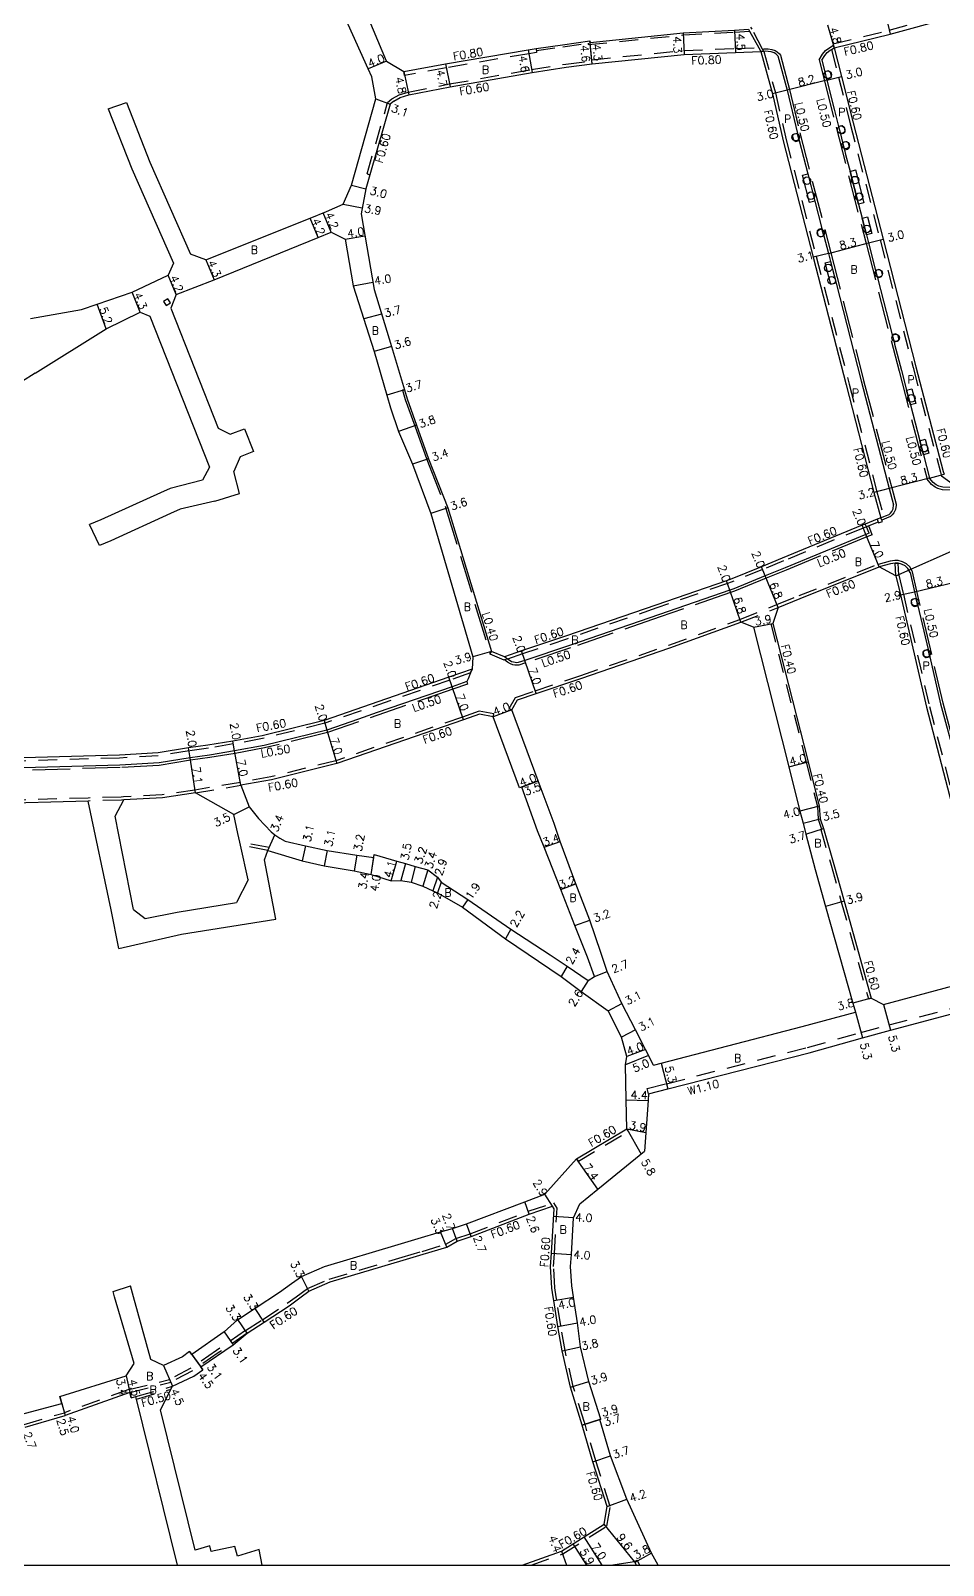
# Model space of a CAD drawing. Header units: metres. Extents: x -1600 to -800, y -110400 to -109798.
# Drawn here: x -1399.1 to -1216.5, y -110400 to -110093.2 of the extents above; entities that cross this region are included whole.
import ezdxf

# ---------------------------------------------------------------- set-up
doc = ezdxf.new("R2010")
doc.units = ezdxf.units.M
doc.header["$LTSCALE"] = 2.5
for name, pattern in [('22320', [2.5, 1.5, -1]), ('22330', [4, 3, -1]), ('51070', [2.5, 1.5, -1])]:
    doc.linetypes.add(name, pattern=pattern)
doc.layers.get('0').update_dxf_attribs({"color": 150, "lineweight": 30})
for name, color, linetype in [('2101000', 177, 'Continuous'), ('2102000', 191, 'Continuous'), ('2102001', 191, 'Continuous'), ('2213000', 6, 'Continuous'), ('2227000', 3, 'Continuous'), ('2232000', 4, '22320'), ('2233000', 62, '22330'), ('2235000', 7, 'Continuous'), ('2236000', 3, 'Continuous'), ('2238000', 11, 'Continuous'), ('5107000', 24, '51070'), ('9201100', 215, 'Continuous'), ('9201500', 222, 'Continuous'), ('9202100', 82, 'Continuous'), ('9202200', 155, 'Continuous'), ('9203500', 155, 'Continuous'), ('999', 7, 'Continuous')]:
    doc.layers.add(name, color=color, linetype=linetype)
doc.styles.add('Dm_Anotation', font='txt.shx', dxfattribs={"bigfont": 'pscdm.shx'})

# ---------------------------------------------------------------- blocks, each defined once
blk = doc.blocks.new('223800')
at = {"color": 0}
blk.add_circle((0, 0), 0.75, dxfattribs=at)

msp = doc.modelspace()

# ---------------------------------------------------------------- linework, layer by layer
at = {"layer": '2101000'}
for points in [[(-1327.88, -110099.28), (-1332.24, -110088.94), (-1334.42, -110083.09), (-1337.55, -110073.78), (-1341.25, -110062.97), (-1344.01, -110054.43), (-1343.53, -110054.3), (-1343.04, -110054.18)], [(-1339.92, -110129.34), (-1336.59, -110127.91), (-1334.92, -110124.07), (-1330.05, -110106.85), (-1330.85, -110102.41), (-1331.57, -110100.83), (-1336.19, -110090.64), (-1337.18, -110087.55), (-1338.14, -110084.56), (-1340.22, -110078.64)], [(-1238.37, -110096.62), (-1227.15, -110093.88), (-1215.72, -110090.77), (-1204.14, -110087.59), (-1203, -110087.32), (-1200.95, -110088.75)], [(-1324.46, -110101.36), (-1316.12, -110099.83), (-1299.58, -110097.01), (-1297.99, -110096.78), (-1292.72, -110096.04), (-1287.22, -110095.23), (-1287.19, -110095.53), (-1268.6, -110093.65), (-1258.27, -110093.07), (-1255.48, -110092.92)], [(-1327.88, -110099.28), (-1324.46, -110101.36)], [(-1326.45, -110107.28), (-1325.14, -110106.57), (-1323.45, -110106.05), (-1315.16, -110104.43), (-1298.78, -110101.54), (-1291.95, -110100.46), (-1286.74, -110099.81), (-1268.37, -110097.94), (-1258.07, -110097.57), (-1253.03, -110097.38)], [(-1253.03, -110097.38), (-1250.7, -110105.8), (-1248.54, -110115.2), (-1242.54, -110138.49), (-1235.95, -110164.01), (-1230.43, -110185.54), (-1229.02, -110190.58)], [(-1238.37, -110096.62), (-1236.93, -110102.34), (-1234.59, -110111.64), (-1228.59, -110134.89), (-1222.02, -110160.39), (-1216.55, -110181.33), (-1216.4, -110181.88)], [(-1326.45, -110107.28), (-1327.14, -110107.9), (-1331.21, -110122), (-1332.02, -110124.84), (-1332.98, -110129.78), (-1330.36, -110144.91), (-1326.93, -110156.31), (-1324.32, -110164.97), (-1323.77, -110166.8), (-1321.88, -110172.07), (-1319.48, -110178.78), (-1315.64, -110188.56), (-1306.91, -110217.3)], [(-1364.01, -110139.01), (-1343.16, -110130.66), (-1339.92, -110129.34)], [(-1369.97, -110145.95), (-1362.4, -110143), (-1341.58, -110134.55), (-1338.99, -110133.5), (-1336.16, -110134.89), (-1334.55, -110144.18), (-1330.38, -110157.35), (-1327.86, -110166.05), (-1327.09, -110168.6), (-1325.48, -110173.31), (-1322.69, -110179.89), (-1319.05, -110189.72), (-1310.66, -110218.36)], [(-1399.07, -110150.76), (-1388.87, -110148.95), (-1385.8, -110147.9), (-1378.8, -110145.47), (-1371.54, -110142.06)], [(-1398.2, -110161.68), (-1384, -110152.78), (-1377.17, -110149.45)], [(-1398.2, -110161.68), (-1400.93, -110163.38), (-1406.38, -110166.8), (-1410.96, -110169.67)], [(-1229.02, -110190.58), (-1229.76, -110190.88), (-1232.14, -110191.82), (-1232.79, -110192.08), (-1248.74, -110198.65), (-1252.91, -110200.35), (-1259.16, -110202.9), (-1259.89, -110203.16), (-1274.02, -110208.03), (-1291.88, -110214.19), (-1300.87, -110217.21), (-1304.32, -110218.38), (-1306.91, -110217.3)], [(-1249.58, -110208.5), (-1245.18, -110206.7), (-1229.38, -110200.41)], [(-1226.01, -110202.17), (-1229.38, -110200.41)], [(-1226.01, -110202.17), (-1225.12, -110206.01), (-1219.9, -110228.43), (-1208.09, -110273.74), (-1205.98, -110281.83)], [(-1249.58, -110208.5), (-1250.65, -110211.72)], [(-1302.82, -110228.99), (-1301.69, -110226.98), (-1298, -110225.74), (-1289.02, -110222.72), (-1271.21, -110216.58), (-1257.02, -110211.47)], [(-1254.49, -110212.42), (-1257.02, -110211.47)], [(-1254.49, -110212.42), (-1247.45, -110240.35), (-1245.21, -110249.26), (-1244.6, -110251.61), (-1244.03, -110253.8), (-1242.19, -110260.87), (-1240.12, -110268.27), (-1234.61, -110287.63), (-1234.1, -110289.42)], [(-1250.65, -110211.72), (-1243.58, -110239.36), (-1241.34, -110248.26), (-1241.2, -110250.76), (-1240.49, -110252.71), (-1238.42, -110259.87), (-1236.36, -110267.22), (-1230.95, -110286.61)], [(-1310.66, -110218.36), (-1310.8, -110220.86)], [(-1310.8, -110220.86), (-1315.45, -110222.47), (-1340.4, -110231.09), (-1352.8, -110234.14), (-1358.64, -110235.21), (-1363.61, -110236.03), (-1367.47, -110236.59), (-1373.6, -110237.6), (-1381.29, -110238.01), (-1407.79, -110238.79), (-1429.67, -110239.32), (-1435.35, -110239.46)], [(-1309.32, -110229.87), (-1312.51, -110230.97), (-1337.85, -110239.72), (-1350.91, -110242.94), (-1357.02, -110244.06)], [(-1306.57, -110230.38), (-1309.32, -110229.87)], [(-1286.27, -110282.29), (-1287.72, -110278.43), (-1290.23, -110272.08), (-1293.05, -110264.9), (-1296.4, -110256.43), (-1297.68, -110253.17), (-1300.82, -110244.41), (-1301.29, -110244.59), (-1306.57, -110230.38)], [(-1274.47, -110300.04), (-1276.1, -110296.88), (-1278.12, -110292.96), (-1280.83, -110287.71), (-1283.76, -110281.29), (-1285.04, -110277.49), (-1287.22, -110270.99), (-1290.05, -110263.79), (-1293.19, -110255.29), (-1294.38, -110251.7), (-1297.54, -110243.19), (-1302.82, -110228.99)], [(-1366.13, -110245.59), (-1372.7, -110246.57), (-1380.45, -110246.98)], [(-1358.46, -110249.89), (-1366.13, -110245.59)], [(-1357.02, -110244.06), (-1355.36, -110248.37), (-1353.52, -110250.73), (-1351, -110253.39), (-1350.26, -110253.98), (-1349.25, -110254.6), (-1348.17, -110255.22), (-1344.09, -110256.13), (-1339.75, -110257.1), (-1333.83, -110258), (-1330.44, -110258.51), (-1330.34, -110257.92), (-1325.84, -110259.21), (-1324.11, -110259.68)], [(-1387.56, -110247.2), (-1407.56, -110247.79), (-1429.45, -110248.32), (-1435.07, -110248.46), (-1435.54, -110248.47)], [(-1351.63, -110257.09), (-1344.8, -110259.15), (-1340.38, -110260.14), (-1334.4, -110261.15), (-1330.99, -110261.86), (-1326.97, -110263.15), (-1325.03, -110263.06), (-1322.96, -110263.42), (-1320.66, -110264.22), (-1318.62, -110265.15), (-1317.68, -110265.53), (-1312.7, -110268.45), (-1304.09, -110274.75), (-1292.99, -110282.3), (-1288.95, -110285.26)], [(-1324.11, -110259.68), (-1322.16, -110260.32), (-1319.61, -110260.99), (-1317.69, -110262.4), (-1316.95, -110263.45), (-1311.63, -110266.87), (-1303.01, -110272.84), (-1295.16, -110277.95), (-1291.75, -110280.25), (-1287.55, -110283.07)], [(-1287.55, -110283.07), (-1286.27, -110282.29)], [(-1228.47, -110287.9), (-1205.98, -110281.83)], [(-1288.95, -110285.26), (-1283.59, -110289.13)], [(-1280.87, -110294.39), (-1283.59, -110289.13)], [(-1275.48, -110305.76), (-1271.61, -110304.77), (-1243.4, -110297.52), (-1232.72, -110294.54), (-1227.09, -110293.02), (-1204.82, -110287.11)], [(-1274.47, -110300.04), (-1244.79, -110292.31), (-1234.1, -110289.42)], [(-1230.95, -110286.61), (-1228.47, -110287.9)], [(-1280.11, -110299.97), (-1279.85, -110298.28), (-1280.87, -110294.39)], [(-1279.85, -110312.74), (-1279.97, -110306.95), (-1280.11, -110299.97)], [(-1275.48, -110305.76), (-1275.57, -110307.07), (-1276.28, -110317.22)], [(-1296.23, -110325.77), (-1289.92, -110318.73), (-1279.85, -110312.74)], [(-1290.52, -110346.31), (-1290.84, -110344.15), (-1291.07, -110340.28), (-1290.92, -110337.84), (-1290.49, -110330.5), (-1289.25, -110327.72), (-1285.66, -110324.78), (-1276.28, -110317.22)], [(-1311.9, -110331.75), (-1300.24, -110327.34), (-1296.23, -110325.77)], [(-1310.99, -110334.29), (-1299.36, -110329.79), (-1294.71, -110328.23)], [(-1294.56, -110346.31), (-1294.83, -110344.57), (-1295.08, -110340.28), (-1294.92, -110337.6), (-1294.39, -110328.74)], [(-1294.39, -110328.74), (-1294.71, -110328.23)], [(-1360.34, -110353.35), (-1357.71, -110350.9), (-1354.14, -110348.61), (-1349.29, -110345.41), (-1346.93, -110343.66), (-1344.93, -110342.23), (-1340.3, -110340.25), (-1325.54, -110335.84), (-1321.55, -110334.64), (-1317.09, -110333.33), (-1314.68, -110332.68), (-1311.9, -110331.75)], [(-1344.97, -110346.31), (-1343.42, -110345.17), (-1339.18, -110343.35), (-1324.6, -110339), (-1320.6, -110337.81), (-1315.82, -110336.38), (-1313.78, -110335.22), (-1310.99, -110334.29)], [(-1358.59, -110355.9), (-1355.76, -110353.57), (-1352.34, -110351.37), (-1347.4, -110348.11), (-1344.97, -110346.31)], [(-1288.78, -110371.97), (-1291.13, -110364.37), (-1292.78, -110357.15), (-1293.65, -110352.25), (-1294.45, -110347.07), (-1294.56, -110346.31)], [(-1289.73, -110351.5), (-1290.51, -110346.36), (-1290.52, -110346.31)], [(-1360.34, -110353.35), (-1366.86, -110357.83), (-1367.27, -110357.27), (-1368.72, -110358.32), (-1372.49, -110360.07)], [(-1283.11, -110378.13), (-1285.25, -110370.85), (-1285.06, -110370.79), (-1287.41, -110363.22), (-1289.08, -110356.31), (-1289.73, -110351.5)], [(-1370.69, -110364.2), (-1366.42, -110362.21), (-1364.63, -110360.91), (-1365.04, -110360.34), (-1358.59, -110355.9)], [(-1423.41, -110376.97), (-1418.42, -110375.51), (-1416.96, -110375.02), (-1401.07, -110369.85), (-1392.83, -110367.66), (-1393.25, -110366.22), (-1379.96, -110362.1)], [(-1378.96, -110366.49), (-1379.21, -110365.42), (-1392.14, -110370.06)], [(-1378.96, -110366.49), (-1378.01, -110366.28)], [(-1400.17, -110372.39), (-1392.14, -110370.06)], [(-1273.55, -110400), (-1274.9, -110397.57), (-1279.82, -110386.81), (-1283.11, -110378.13)], [(-1283.77, -110388.25), (-1286.62, -110379.32)], [(-1300.74, -110400), (-1292.89, -110397.18), (-1284.38, -110391.79), (-1283.77, -110388.25)], [(-1283.12, -110400), (-1278.32, -110399.24)], [(-1277.9, -110400), (-1278.32, -110399.24)]]:
    msp.add_lwpolyline(points, dxfattribs=at)
at = {"layer": '2101000', "flags": 128}
msp.add_lwpolyline([(-1286.62, -110379.32), (-1288.78, -110371.97)], dxfattribs=at)
at = {"layer": '2102000'}
for points in [[(-1379.88, -110107.53), (-1375.22, -110119.48), (-1367.09, -110137.88)], [(-1383.54, -110108.8), (-1378.85, -110120.82), (-1370.52, -110139.68)], [(-1364.01, -110139.01), (-1367.09, -110137.88)], [(-1370.52, -110139.68), (-1371.54, -110142.06)], [(-1369.97, -110145.95), (-1371.04, -110148.64), (-1361.57, -110172.68)], [(-1377.17, -110149.45), (-1375.23, -110150.29), (-1363.33, -110180.49), (-1364.69, -110183.07), (-1371.2, -110184.71), (-1373.12, -110185.56), (-1385.05, -110191), (-1387.3, -110191.94)], [(-1361.57, -110172.68), (-1359.15, -110173.83), (-1356.31, -110172.8)], [(-1354.52, -110177.31), (-1357.19, -110178.42), (-1358.44, -110181.3)], [(-1362.23, -110187.24), (-1357.31, -110185.7), (-1358.44, -110181.3)], [(-1362.23, -110187.24), (-1369.2, -110188.88), (-1371.12, -110189.73), (-1383.05, -110195.17), (-1385.3, -110196.11)], [(-1382.99, -110268.98), (-1387.56, -110247.2)], [(-1378.49, -110268.87), (-1382.19, -110250.22), (-1380.45, -110246.98)], [(-1355.59, -110262.98), (-1357.11, -110256.05), (-1357.25, -110255.41), (-1357.63, -110253.68), (-1358.46, -110249.89)], [(-1350.02, -110270.79), (-1352.31, -110258.94), (-1351.63, -110257.09)], [(-1355.59, -110262.98), (-1357.92, -110267.49)], [(-1378.49, -110268.87), (-1376.2, -110270.7), (-1369.76, -110269.4), (-1357.92, -110267.49)], [(-1381.43, -110276.67), (-1382.99, -110268.98)], [(-1381.43, -110276.67), (-1368.9, -110273.82), (-1350.02, -110270.79)], [(-1382.31, -110346.31), (-1382.56, -110345.28)], [(-1378.39, -110359.64), (-1382.31, -110346.31)], [(-1379.96, -110362.1), (-1378.39, -110359.64)], [(-1372.49, -110360.07), (-1375.06, -110358.83)], [(-1363.25, -110396.12), (-1366.16, -110396.96), (-1373.12, -110368.95), (-1370.69, -110364.2)], [(-1369.72, -110400), (-1378.01, -110366.28)], [(-1362.94, -110397.24), (-1363.25, -110396.12)], [(-1358.21, -110396.21), (-1362.94, -110397.24)], [(-1353.36, -110396.84), (-1357.73, -110398.17), (-1358.21, -110396.21)], [(-1352.77, -110400), (-1353.36, -110396.84)]]:
    msp.add_lwpolyline(points, dxfattribs=at)
at = {"layer": '2102001'}
for points in [[(-1383.54, -110108.8), (-1379.88, -110107.53)], [(-1356.31, -110172.8), (-1354.52, -110177.31)], [(-1385.3, -110196.11), (-1387.3, -110191.94)], [(-1382.56, -110345.28), (-1379.07, -110344.13)], [(-1378.47, -110346.31), (-1379.07, -110344.13)], [(-1375.06, -110358.83), (-1378.47, -110346.31)]]:
    msp.add_lwpolyline(points, dxfattribs=at)
at = {"layer": '2213000'}
for points in [[(-1249.61, -110098.19), (-1250.03, -110097.83), (-1250.37, -110097.63), (-1250.98, -110097.41), (-1251.59, -110097.33), (-1252.13, -110097.32), (-1252.42, -110097.34), (-1253.03, -110097.38)], [(-1240.83, -110099.12), (-1240.26, -110098.18), (-1239.74, -110097.55), (-1239.14, -110097.12), (-1238.91, -110096.97), (-1238.37, -110096.62)], [(-1238.37, -110108.91), (-1237.5, -110112.38)], [(-1236.07, -110117.93), (-1235.19, -110121.32)], [(-1233.5, -110127.88), (-1232.78, -110130.67)], [(-1231.91, -110134.03), (-1231.5, -110135.64), (-1230.08, -110141.12)], [(-1229.71, -110142.58), (-1226.77, -110153.98)], [(-1226.28, -110155.86), (-1224.92, -110161.14), (-1223.9, -110165.06)], [(-1223.13, -110168.01), (-1221.26, -110175.16)], [(-1213.16, -110184.23), (-1214.02, -110184.35), (-1215.22, -110184.53), (-1216.65, -110184.46), (-1217.45, -110184.23), (-1217.94, -110184.01), (-1218.56, -110183.52), (-1219.3, -110182.64)], [(-1229.02, -110190.58), (-1228.46, -110190.35), (-1228.11, -110190.21), (-1227.4, -110189.9), (-1227.11, -110189.64), (-1226.85, -110189.32), (-1226.58, -110188.79), (-1226.49, -110187.98)], [(-1231.4, -110193.68), (-1231.92, -110192.38), (-1232.14, -110191.82)], [(-1223.19, -110201.51), (-1223.65, -110200.7), (-1224.2, -110200.18), (-1224.87, -110199.85), (-1225.6, -110199.66), (-1225.66, -110199.64), (-1226.2, -110199.64), (-1227.1, -110199.76), (-1229.38, -110200.41)], [(-1300.23, -110219.11), (-1301.54, -110219.52), (-1301.86, -110219.55), (-1302.18, -110219.53), (-1302.51, -110219.47), (-1302.88, -110219.35), (-1303.39, -110219.04), (-1303.72, -110218.81), (-1304.32, -110218.38)], [(-1310.8, -110220.86), (-1311.11, -110221.6), (-1311.55, -110222.76), (-1311.84, -110223.34)], [(-1311.84, -110223.34), (-1314.8, -110224.36), (-1329.75, -110229.53)], [(-1333.49, -110230.82), (-1339.83, -110233.01), (-1352.38, -110236.1)]]:
    msp.add_lwpolyline(points, dxfattribs=at)
at = {"layer": '2227000'}
for points in [[(-1249.61, -110098.19), (-1247.79, -110105.07), (-1245.72, -110113.72), (-1245.35, -110115.17), (-1243.64, -110121.8), (-1242.23, -110127.25), (-1240.81, -110132.77), (-1240.43, -110134.23), (-1239.53, -110137.72), (-1239.11, -110139.36), (-1237.99, -110143.68), (-1232.95, -110163.23), (-1227.34, -110184.74), (-1226.49, -110187.98)], [(-1240.83, -110099.12), (-1240.25, -110101.42), (-1239.89, -110102.87), (-1239.84, -110103.07), (-1238.37, -110108.91)], [(-1237.5, -110112.38), (-1237.12, -110113.84), (-1236.67, -110115.58), (-1236.3, -110117.03), (-1236.07, -110117.93)], [(-1235.19, -110121.32), (-1233.5, -110127.88)], [(-1232.78, -110130.67), (-1231.91, -110134.03)], [(-1230.08, -110141.12), (-1229.71, -110142.58)], [(-1226.77, -110153.98), (-1226.39, -110155.43), (-1226.28, -110155.86)], [(-1223.9, -110165.06), (-1223.13, -110168.01)], [(-1221.26, -110175.16), (-1220.53, -110177.96), (-1219.3, -110182.64)], [(-1231.4, -110193.68), (-1232.03, -110193.93), (-1248.17, -110200.58), (-1252.15, -110202.2), (-1258.46, -110204.78), (-1259.24, -110205.05), (-1273.32, -110209.91), (-1291.29, -110216.1), (-1300.23, -110219.11)], [(-1223.19, -110201.51), (-1222.29, -110205.35), (-1221.98, -110206.69), (-1221.64, -110208.15), (-1219.6, -110216.92), (-1219.26, -110218.38), (-1217.08, -110227.74), (-1214.59, -110237.04), (-1214.21, -110238.49), (-1209.29, -110256.86), (-1208.9, -110258.31), (-1204.98, -110272.96), (-1203.87, -110277.13), (-1203.69, -110277.78)], [(-1329.75, -110229.53), (-1333.49, -110230.82)], [(-1352.38, -110236.1), (-1358.28, -110237.18), (-1363.3, -110238.01), (-1367.17, -110238.57), (-1373.4, -110239.6), (-1381.21, -110240.01), (-1407.76, -110240.79), (-1429.62, -110241.32), (-1433.2, -110241.41)]]:
    msp.add_lwpolyline(points, dxfattribs=at)
at = {"layer": '2232000'}
for points in [[(-1238.59, -110095.85), (-1227.36, -110093.11), (-1215.93, -110090), (-1204.32, -110086.81), (-1202.84, -110086.46), (-1200.56, -110088.05), (-1200.95, -110088.75)], [(-1255.48, -110092.92), (-1255.27, -110093.31), (-1253.46, -110096.6), (-1253.03, -110097.38)], [(-1252.42, -110097.34), (-1252.68, -110096.86), (-1254.8, -110092.92), (-1255.05, -110092.46)], [(-1297.93, -110097.18), (-1292.66, -110096.43), (-1287.58, -110095.69), (-1287.55, -110095.97), (-1268.57, -110094.05), (-1258.24, -110093.47), (-1255.27, -110093.31)], [(-1238.37, -110096.62), (-1238.52, -110096.12), (-1238.59, -110095.85)], [(-1331.78, -110121.84), (-1327.67, -110107.57), (-1326.85, -110106.83), (-1326.73, -110106.75), (-1325.37, -110106.02), (-1323.59, -110105.47), (-1315.27, -110103.84), (-1298.88, -110100.95), (-1292.03, -110099.86), (-1286.81, -110099.21)], [(-1297.99, -110096.78), (-1297.88, -110097.58), (-1299.46, -110097.8), (-1315.98, -110100.62), (-1324.31, -110102.15)], [(-1286.82, -110099.01), (-1268.43, -110097.15), (-1258.1, -110096.77), (-1253.46, -110096.6)], [(-1286.74, -110099.81), (-1286.81, -110099.21), (-1286.82, -110099.01)], [(-1252.42, -110097.34), (-1250.12, -110105.65), (-1247.96, -110115.05), (-1241.96, -110138.34), (-1235.37, -110163.86), (-1229.85, -110185.39), (-1228.46, -110190.35)], [(-1238.91, -110096.97), (-1237.51, -110102.48), (-1235.17, -110111.79), (-1229.17, -110135.04), (-1222.6, -110160.54), (-1217.13, -110181.48), (-1216.93, -110182.24)], [(-1324.31, -110102.15), (-1324.46, -110101.36)], [(-1331.78, -110121.84), (-1331.21, -110122)], [(-1214.02, -110184.35), (-1216.93, -110182.24)], [(-1229.54, -110191.43), (-1231.46, -110192.2), (-1231.92, -110192.38), (-1232.56, -110192.64), (-1248.51, -110199.2), (-1252.68, -110200.91), (-1258.95, -110203.47), (-1259.7, -110203.72), (-1273.83, -110208.6), (-1291.69, -110214.75), (-1300.68, -110217.78), (-1303.72, -110218.81), (-1304.3, -110219), (-1304.34, -110219.02), (-1307.16, -110217.85)], [(-1303.34, -110228.69), (-1302.09, -110226.49), (-1298.19, -110225.17), (-1289.21, -110222.15), (-1271.41, -110216.02), (-1257.24, -110210.91), (-1249.81, -110207.94), (-1245.4, -110206.14), (-1229.61, -110199.86)], [(-1229.38, -110200.41), (-1229.57, -110199.95), (-1229.61, -110199.86)], [(-1226.2, -110199.64), (-1225.66, -110199.64), (-1225.6, -110199.66)], [(-1226.01, -110202.17), (-1226.2, -110199.64)], [(-1225.42, -110202.08), (-1225.6, -110199.66)], [(-1225.42, -110202.08), (-1224.53, -110205.87), (-1219.32, -110228.28), (-1207.5, -110273.59), (-1205.43, -110281.53)], [(-1257.02, -110211.47), (-1249.58, -110208.5)], [(-1251.05, -110211.8), (-1250.65, -110211.72)], [(-1251.05, -110211.8), (-1243.96, -110239.46), (-1241.73, -110248.32), (-1241.6, -110250.84), (-1240.87, -110252.83)], [(-1307.16, -110217.85), (-1306.91, -110217.3)], [(-1311.11, -110221.6), (-1315.25, -110223.04), (-1340.23, -110231.67), (-1352.68, -110234.73), (-1358.54, -110235.8), (-1363.52, -110236.62), (-1367.37, -110237.18), (-1373.54, -110238.2), (-1381.27, -110238.61), (-1407.78, -110239.39), (-1429.65, -110239.92), (-1435.19, -110240.06)], [(-1311.11, -110221.6), (-1310.8, -110220.86)], [(-1309.37, -110229.25), (-1312.7, -110230.41), (-1338.02, -110239.15), (-1351.04, -110242.36), (-1357.13, -110243.47)], [(-1306.46, -110229.79), (-1309.37, -110229.25)], [(-1306.57, -110230.38), (-1306.46, -110229.79)], [(-1303.34, -110228.69), (-1302.82, -110228.99)], [(-1357.13, -110243.47), (-1366.22, -110245)], [(-1366.22, -110245), (-1372.76, -110245.97), (-1380.48, -110246.38), (-1380.94, -110246.41), (-1387.57, -110246.6), (-1407.57, -110247.19), (-1429.47, -110247.72), (-1435.09, -110247.86), (-1435.56, -110247.87)], [(-1366.13, -110245.59), (-1357.02, -110244.06)], [(-1380.45, -110246.98), (-1380.92, -110247.01), (-1387.56, -110247.2)], [(-1351.38, -110256.52), (-1357.25, -110255.41)], [(-1241.06, -110252.89), (-1240.49, -110252.71)], [(-1241.06, -110252.89), (-1241.06, -110252.9), (-1238.99, -110260.04), (-1236.94, -110267.38), (-1231.53, -110286.77)], [(-1351.63, -110257.09), (-1357.11, -110256.05)], [(-1351.63, -110257.09), (-1351.38, -110256.52)], [(-1231.53, -110286.77), (-1230.95, -110286.61)], [(-1289.56, -110319.23), (-1289.53, -110319.2), (-1279.55, -110313.27)], [(-1279.55, -110313.27), (-1279.85, -110312.74)], [(-1289.92, -110318.73), (-1289.56, -110319.23)], [(-1311.19, -110333.72), (-1299.57, -110329.23), (-1294.45, -110327.52)], [(-1293.95, -110346.31), (-1294.23, -110344.5), (-1294.48, -110340.28), (-1294.32, -110337.63), (-1293.78, -110328.59)], [(-1293.78, -110328.59), (-1294.45, -110327.52)], [(-1345.97, -110346.31), (-1343.72, -110344.64), (-1339.38, -110342.79), (-1324.77, -110338.42), (-1320.78, -110337.23), (-1316.06, -110335.82), (-1314.02, -110334.67), (-1311.19, -110333.72)], [(-1356.11, -110353.08), (-1352.66, -110350.87), (-1347.74, -110347.62), (-1345.97, -110346.31)], [(-1288.38, -110371.22), (-1290.55, -110364.23), (-1292.19, -110357.05), (-1293.06, -110352.15), (-1293.85, -110346.98), (-1293.95, -110346.31)], [(-1356.11, -110353.08), (-1361.9, -110357.06), (-1367.01, -110360.59), (-1371.29, -110362.85)], [(-1355.76, -110353.57), (-1361.56, -110357.55), (-1366.7, -110361.11), (-1371.03, -110363.39)], [(-1379.41, -110364.85), (-1392.32, -110369.49)], [(-1422.65, -110379.03), (-1417.8, -110377.19), (-1416.19, -110377.08), (-1400.35, -110371.82), (-1392.32, -110369.49)], [(-1286.05, -110379.14), (-1288.2, -110371.8), (-1288.38, -110371.22)], [(-1283.15, -110388.21), (-1286.05, -110379.14)], [(-1298.97, -110400), (-1292.63, -110397.72), (-1283.83, -110392.15), (-1283.15, -110388.21)], [(-1278.32, -110399.24), (-1277.8, -110398.94)], [(-1277.21, -110400), (-1277.8, -110398.94)]]:
    msp.add_lwpolyline(points, dxfattribs=at)
at = {"layer": '2232000', "flags": 128}
for points in [[(-1379.41, -110364.85), (-1371.29, -110362.85)], [(-1379.21, -110365.42), (-1371.03, -110363.39)], [(-1378.01, -110366.28), (-1370.69, -110364.2)], [(-1377.89, -110366.77), (-1371, -110364.81)]]:
    msp.add_lwpolyline(points, dxfattribs=at)
at = {"layer": '2233000'}
for points in [[(-1241.37, -110099.04), (-1240.67, -110097.89), (-1240.08, -110097.18), (-1239.42, -110096.7), (-1238.52, -110096.12)], [(-1252.68, -110096.86), (-1252.46, -110096.84), (-1252.14, -110096.82), (-1251.55, -110096.83), (-1250.86, -110096.93), (-1250.15, -110097.17), (-1249.74, -110097.43), (-1249.29, -110097.8), (-1249.13, -110098.06), (-1247.31, -110104.94), (-1245.24, -110113.6), (-1239.05, -110137.59), (-1232.47, -110163.1), (-1226.85, -110184.61), (-1226, -110187.86), (-1225.99, -110188.04), (-1226.1, -110188.93), (-1226.42, -110189.59), (-1226.75, -110189.99), (-1227.13, -110190.33), (-1227.92, -110190.67), (-1228.83, -110191.04)], [(-1241.37, -110099.04), (-1240.32, -110103.19), (-1237.98, -110112.51), (-1231.98, -110135.77), (-1225.4, -110161.27), (-1219.76, -110182.87)], [(-1324.32, -110164.97), (-1324.71, -110165.09), (-1324.15, -110166.93), (-1322.26, -110172.2), (-1319.85, -110178.92), (-1316.02, -110188.69), (-1307.16, -110217.85)], [(-1212.94, -110184.7), (-1215.19, -110185.03), (-1216.73, -110184.96), (-1217.62, -110184.7), (-1218.2, -110184.44), (-1218.91, -110183.89), (-1219.76, -110182.87)], [(-1230.75, -110193.96), (-1231.84, -110194.4), (-1247.98, -110201.04), (-1251.97, -110202.67), (-1258.28, -110205.25), (-1259.08, -110205.52), (-1273.16, -110210.38), (-1291.13, -110216.57), (-1300.07, -110219.58)], [(-1230.75, -110193.96), (-1231.46, -110192.2)], [(-1203.18, -110277.76), (-1203.38, -110277), (-1204.5, -110272.83), (-1216.6, -110227.62), (-1221.81, -110205.24), (-1222.7, -110201.4), (-1222.75, -110201.26), (-1223.25, -110200.39), (-1223.91, -110199.77), (-1224.7, -110199.38), (-1225.6, -110199.14), (-1226.23, -110199.14), (-1227.2, -110199.27), (-1229.57, -110199.95)], [(-1300.07, -110219.58), (-1301.44, -110220.01), (-1301.85, -110220.06), (-1302.25, -110220.03), (-1302.64, -110219.96), (-1303.09, -110219.8), (-1303.67, -110219.46), (-1304.3, -110219)], [(-1311.67, -110223.81), (-1314.63, -110224.83), (-1339.69, -110233.49), (-1352.28, -110236.59), (-1358.2, -110237.67), (-1363.22, -110238.5), (-1367.1, -110239.06), (-1373.35, -110240.09), (-1381.19, -110240.51), (-1407.75, -110241.29), (-1429.61, -110241.82), (-1433.24, -110241.91)], [(-1311.84, -110223.34), (-1311.67, -110223.81)]]:
    msp.add_lwpolyline(points, dxfattribs=at)
at = {"layer": '2235000'}
for points in [[(-1372.48, -110147.33), (-1371.94, -110148.17), (-1371.1, -110147.63), (-1371.64, -110146.79)], [(-1229.76, -110190.88), (-1229.54, -110191.43), (-1229.47, -110191.62), (-1228.72, -110191.32), (-1228.83, -110191.04), (-1229.02, -110190.58)]]:
    msp.add_lwpolyline(points, close=True, dxfattribs=at)
at = {"layer": '2236000'}
for points in [[(-1239, -110102.54), (-1238.93, -110102.44), (-1238.91, -110102.36), (-1238.9, -110102.27), (-1239.08, -110101.57), (-1239.18, -110101.45), (-1239.3, -110101.36), (-1239.43, -110101.29), (-1239.57, -110101.25), (-1240.25, -110101.42), (-1239.89, -110102.87), (-1239.21, -110102.7), (-1239.09, -110102.62)], [(-1246.61, -110114.06), (-1246.68, -110114.16), (-1246.7, -110114.24), (-1246.7, -110114.33), (-1246.52, -110115.03), (-1246.42, -110115.15), (-1246.3, -110115.24), (-1246.17, -110115.31), (-1246.03, -110115.35), (-1245.35, -110115.17), (-1245.72, -110113.72), (-1246.4, -110113.9), (-1246.52, -110113.98)], [(-1236.24, -110113.49), (-1236.17, -110113.39), (-1236.15, -110113.31), (-1236.14, -110113.23), (-1236.33, -110112.52), (-1236.43, -110112.41), (-1236.55, -110112.32), (-1236.68, -110112.25), (-1236.82, -110112.21), (-1237.5, -110112.38), (-1237.12, -110113.84), (-1236.44, -110113.66), (-1236.33, -110113.58)], [(-1235.41, -110116.69), (-1235.35, -110116.59), (-1235.33, -110116.51), (-1235.32, -110116.42), (-1235.5, -110115.71), (-1235.6, -110115.6), (-1235.72, -110115.51), (-1235.85, -110115.44), (-1236, -110115.4), (-1236.67, -110115.58), (-1236.3, -110117.03), (-1235.62, -110116.85), (-1235.51, -110116.77)], [(-1243.3, -110127.52), (-1244.7, -110122.08), (-1243.64, -110121.8), (-1242.23, -110127.25)], [(-1235.19, -110121.32), (-1234.13, -110121.04), (-1232.43, -110127.6), (-1233.5, -110127.88)], [(-1241.69, -110133.12), (-1241.76, -110133.21), (-1241.78, -110133.29), (-1241.79, -110133.38), (-1241.61, -110134.09), (-1241.5, -110134.2), (-1241.39, -110134.29), (-1241.26, -110134.36), (-1241.11, -110134.4), (-1240.43, -110134.23), (-1240.81, -110132.77), (-1241.49, -110132.95), (-1241.6, -110133.03)], [(-1232.78, -110130.67), (-1231.72, -110130.39), (-1230.85, -110133.75), (-1231.91, -110134.03)], [(-1239.06, -110143.96), (-1240.18, -110139.64), (-1239.11, -110139.36), (-1237.99, -110143.68)], [(-1228.82, -110142.23), (-1228.76, -110142.13), (-1228.74, -110142.05), (-1228.73, -110141.97), (-1228.91, -110141.26), (-1229.01, -110141.15), (-1229.13, -110141.06), (-1229.26, -110140.99), (-1229.41, -110140.95), (-1230.08, -110141.12), (-1229.71, -110142.58), (-1229.03, -110142.4), (-1228.92, -110142.32)], [(-1225.51, -110155.09), (-1225.44, -110154.99), (-1225.42, -110154.91), (-1225.41, -110154.82), (-1225.6, -110154.12), (-1225.7, -110154), (-1225.82, -110153.92), (-1225.95, -110153.85), (-1226.09, -110153.81), (-1226.77, -110153.98), (-1226.39, -110155.43), (-1225.71, -110155.26), (-1225.6, -110155.18)], [(-1222.06, -110167.73), (-1223.13, -110168.01), (-1223.9, -110165.06), (-1222.83, -110164.78)], [(-1220.19, -110174.89), (-1219.46, -110177.68), (-1220.53, -110177.96), (-1221.26, -110175.16)], [(-1222.88, -110207.01), (-1222.94, -110207.1), (-1222.97, -110207.18), (-1222.98, -110207.27), (-1222.81, -110207.98), (-1222.71, -110208.1), (-1222.59, -110208.19), (-1222.47, -110208.26), (-1222.32, -110208.31), (-1221.64, -110208.15), (-1221.98, -110206.69), (-1222.66, -110206.84), (-1222.78, -110206.92)], [(-1220.49, -110217.24), (-1220.56, -110217.34), (-1220.59, -110217.42), (-1220.59, -110217.51), (-1220.43, -110218.22), (-1220.33, -110218.33), (-1220.21, -110218.42), (-1220.09, -110218.5), (-1219.94, -110218.54), (-1219.26, -110218.38), (-1219.6, -110216.92), (-1220.28, -110217.08), (-1220.4, -110217.16)]]:
    msp.add_lwpolyline(points, close=True, dxfattribs=at)
at = {"layer": '5107000'}
msp.add_lwpolyline([(-1275.48, -110305.76), (-1275.76, -110304.7), (-1271.89, -110303.71), (-1243.68, -110296.46), (-1233.01, -110293.48), (-1227.37, -110291.96), (-1205.05, -110286.03), (-1204.93, -110286.61), (-1204.82, -110287.11)], dxfattribs=at)
at = {"layer": '9201100'}
for points in [[(-1228.3, -110089.01), (-1227.15, -110093.88)], [(-1258.27, -110093.07), (-1258.07, -110097.57)], [(-1239.67, -110092), (-1238.37, -110096.62)], [(-1286.74, -110099.81), (-1287.22, -110095.23)], [(-1286.74, -110099.81), (-1287.19, -110095.53)], [(-1268.6, -110093.65), (-1268.37, -110097.94)], [(-1327.88, -110099.28), (-1331.57, -110100.83)], [(-1299.58, -110097.01), (-1298.78, -110101.54)], [(-1324.46, -110101.36), (-1323.45, -110106.05)], [(-1316.12, -110099.83), (-1315.16, -110104.43)], [(-1239.84, -110103.07), (-1236.93, -110102.34)], [(-1247.79, -110105.07), (-1250.7, -110105.8)], [(-1239.84, -110103.07), (-1247.79, -110105.07)], [(-1330.05, -110106.85), (-1327.14, -110107.9)], [(-1334.92, -110124.07), (-1332.02, -110124.84)], [(-1338.99, -110133.5), (-1340.57, -110129.61)], [(-1336.59, -110127.91), (-1332.75, -110128.58)], [(-1341.58, -110134.55), (-1343.16, -110130.66)], [(-1336.16, -110134.89), (-1332.22, -110134.21)], [(-1239.53, -110137.72), (-1231.5, -110135.64)], [(-1231.5, -110135.64), (-1228.59, -110134.89)], [(-1364.01, -110139.01), (-1362.4, -110143)], [(-1239.53, -110137.72), (-1242.54, -110138.49)], [(-1369.97, -110145.95), (-1371.54, -110142.06)], [(-1334.55, -110144.18), (-1330.61, -110143.49)], [(-1384, -110152.78), (-1385.8, -110147.9)], [(-1377.17, -110149.45), (-1378.8, -110145.47)], [(-1328.87, -110149.88), (-1332.44, -110150.83)], [(-1326.93, -110156.31), (-1330.38, -110157.35)], [(-1324.32, -110164.97), (-1327.86, -110166.05)], [(-1321.88, -110172.07), (-1325.48, -110173.31)], [(-1319.48, -110178.78), (-1322.69, -110179.89)], [(-1219.3, -110182.64), (-1216.4, -110181.88)], [(-1227.34, -110184.74), (-1230.43, -110185.54)], [(-1219.3, -110182.64), (-1227.34, -110184.74)], [(-1315.64, -110188.56), (-1319.05, -110189.72)], [(-1232.03, -110193.93), (-1232.79, -110192.08)], [(-1229.38, -110200.41), (-1232.03, -110193.93)], [(-1252.15, -110202.2), (-1252.91, -110200.35)], [(-1259.24, -110205.05), (-1259.89, -110203.16)], [(-1249.58, -110208.5), (-1252.15, -110202.2)], [(-1222.29, -110205.35), (-1214.21, -110203.47)], [(-1257.02, -110211.47), (-1259.24, -110205.05)], [(-1225.12, -110206.01), (-1222.29, -110205.35)], [(-1254.49, -110212.42), (-1250.65, -110211.72)], [(-1306.91, -110217.3), (-1310.66, -110218.36)], [(-1300.23, -110219.11), (-1300.87, -110217.21)], [(-1298, -110225.74), (-1300.23, -110219.11)], [(-1314.8, -110224.36), (-1315.45, -110222.47)], [(-1312.51, -110230.97), (-1314.8, -110224.36)], [(-1340.4, -110231.09), (-1339.83, -110233.01)], [(-1302.82, -110228.99), (-1306.57, -110230.38)], [(-1339.83, -110233.01), (-1337.85, -110239.72)], [(-1367.17, -110238.57), (-1367.47, -110236.59)], [(-1358.28, -110237.18), (-1358.64, -110235.21)], [(-1357.02, -110244.06), (-1358.28, -110237.18)], [(-1366.13, -110245.59), (-1367.17, -110238.57)], [(-1247.45, -110240.35), (-1243.58, -110239.36)], [(-1297.54, -110243.19), (-1301.29, -110244.59)], [(-1300.82, -110244.41), (-1297.54, -110243.19)], [(-1358.46, -110249.89), (-1355.36, -110248.37)], [(-1241.34, -110248.26), (-1245.21, -110249.26)], [(-1244.6, -110251.61), (-1241.2, -110250.76)], [(-1351.63, -110257.09), (-1350.26, -110253.98)], [(-1296.4, -110256.43), (-1293.19, -110255.29)], [(-1244.03, -110253.8), (-1240.49, -110252.71)], [(-1344.09, -110256.13), (-1344.8, -110259.15)], [(-1339.75, -110257.1), (-1340.38, -110260.14)], [(-1333.83, -110258), (-1334.4, -110261.15)], [(-1330.99, -110261.86), (-1330.34, -110257.92)], [(-1330.99, -110261.86), (-1330.44, -110258.51)], [(-1326.97, -110263.15), (-1325.84, -110259.21)], [(-1324.11, -110259.68), (-1325.03, -110263.06)], [(-1322.16, -110260.32), (-1322.96, -110263.42)], [(-1319.61, -110260.99), (-1320.66, -110264.22)], [(-1317.69, -110262.4), (-1318.62, -110265.15)], [(-1316.95, -110263.45), (-1317.68, -110265.53)], [(-1293.05, -110264.9), (-1290.05, -110263.79)], [(-1311.63, -110266.87), (-1312.7, -110268.45)], [(-1236.36, -110267.22), (-1240.12, -110268.27)], [(-1290.23, -110272.08), (-1287.22, -110270.99)], [(-1303.01, -110272.84), (-1304.09, -110274.75)], [(-1291.75, -110280.25), (-1292.99, -110282.3)], [(-1287.55, -110283.07), (-1288.95, -110285.26)], [(-1286.27, -110282.29), (-1283.76, -110281.29)], [(-1283.59, -110289.13), (-1280.83, -110287.71)], [(-1230.95, -110286.61), (-1234.61, -110287.63)], [(-1234.1, -110289.42), (-1232.72, -110294.54)], [(-1228.47, -110287.9), (-1227.09, -110293.02)], [(-1278.12, -110292.96), (-1280.87, -110294.39)], [(-1275.49, -110298.05), (-1280.11, -110299.97)], [(-1276.1, -110296.88), (-1279.85, -110298.28)], [(-1272.95, -110299.64), (-1271.61, -110304.77)], [(-1279.97, -110306.95), (-1275.57, -110307.07)], [(-1279.85, -110312.74), (-1276.02, -110313.49)], [(-1279.85, -110312.74), (-1276.99, -110317.79)], [(-1285.66, -110324.78), (-1289.92, -110318.73)], [(-1294.71, -110328.23), (-1296.23, -110325.77)], [(-1299.36, -110329.79), (-1300.24, -110327.34)], [(-1310.99, -110334.29), (-1311.9, -110331.75)], [(-1290.49, -110330.5), (-1294.48, -110330.26)], [(-1294.92, -110337.6), (-1290.92, -110337.84)], [(-1294.45, -110347.07), (-1290.51, -110346.36)], [(-1360.34, -110353.35), (-1358.59, -110355.9)], [(-1293.65, -110352.25), (-1289.73, -110351.5)], [(-1372.49, -110360.07), (-1370.69, -110364.2)], [(-1367.27, -110357.27), (-1364.63, -110360.91)], [(-1366.86, -110357.83), (-1365.04, -110360.34)], [(-1379.96, -110362.1), (-1379.21, -110365.42)], [(-1393.25, -110366.22), (-1392.14, -110370.06)], [(-1392.83, -110367.66), (-1392.14, -110370.06)], [(-1285.06, -110370.79), (-1288.78, -110371.97)], [(-1286.62, -110379.32), (-1283.11, -110378.13)], [(-1283.77, -110388.25), (-1279.82, -110386.81)], [(-1278.32, -110399.24), (-1284.38, -110391.79)], [(-1287.82, -110400), (-1290.55, -110395.69)], [(-1284.8, -110400), (-1288.39, -110394.33)], [(-1292.89, -110397.18), (-1291.87, -110400)], [(-1274.9, -110397.57), (-1278.22, -110399.41)]]:
    msp.add_lwpolyline(points, dxfattribs=at)
at = {"layer": '9201100', "flags": 128}
for points in [[(-1315.82, -110336.38), (-1317.09, -110333.33)], [(-1313.78, -110335.22), (-1314.68, -110332.68)], [(-1343.42, -110345.17), (-1344.93, -110342.23)], [(-1355.76, -110353.57), (-1357.63, -110350.85)], [(-1352.34, -110351.37), (-1354.17, -110348.63)], [(-1292.78, -110357.15), (-1289.08, -110356.31)], [(-1379.96, -110362.1), (-1378.96, -110366.49)], [(-1291.13, -110364.37), (-1287.41, -110363.22)], [(-1288.78, -110371.97), (-1285.25, -110370.85)]]:
    msp.add_lwpolyline(points, dxfattribs=at)
at = {"layer": '9202200'}
msp.add_lwpolyline([(-1226.01, -110202.17), (-1212.51, -110196.21)], dxfattribs=at)
at = {"layer": '999'}
msp.add_lwpolyline([(-1600, -110400), (-800, -110400), (-800, -109800), (-1600, -109800)], close=True, dxfattribs=at)

# ---------------------------------------------------------------- block references
at = {"layer": '2238000'}
for p in [(-1239.65, -110102), (-1246.06, -110114.48), (-1236.98, -110112.99), (-1236.07, -110116.08), (-1243.82, -110123.18), (-1234.18, -110123.07), (-1243.02, -110126.19), (-1233.36, -110126.38), (-1241.03, -110133.65), (-1231.84, -110132.83), (-1239.54, -110140.62), (-1229.45, -110141.71), (-1238.86, -110143.12), (-1226.08, -110154.6), (-1222.92, -110166.71), (-1220.39, -110176.67), (-1222.18, -110207.44), (-1219.85, -110217.71)]:
    msp.add_blockref('223800', p, dxfattribs=at)

# ---------------------------------------------------------------- texts
at = {"layer": '9201500', "style": 'Dm_Anotation'}
for s, rotation, p in [('4.8', 285.6854, (-1239.36, -110092.74)), ('4.3', 276.0297, (-1286.71, -110095.93)), ('4.3', 273.0284, (-1270.61, -110094.33)), ('4.5', 272.5235, (-1257.94, -110093.79)), ('4.0', 22.74, (-1331.24, -110100.58)), ('4.6', 280.0034, (-1301.49, -110098.3)), ('4.6', 276.0297, (-1289.14, -110096.14)), ('4.7', 281.7922, (-1317.97, -110101.17)), ('8.2', 14.1047, (-1245.39, -110104.36)), ('3.0', 14.1047, (-1235.86, -110102.89)), ('4.8', 282.1795, (-1326.19, -110102.6)), ('3.0', 14.1047, (-1253.67, -110107.29)), ('3.1', 340.0575, (-1327.11, -110109.32)), ('3.0', 345.1256, (-1331.36, -110125.84)), ('4.2', 292.3402, (-1340.22, -110129.87)), ('3.9', 350.0033, (-1332.45, -110129.45)), ('4.2', 292.0025, (-1342.88, -110131.09)), ('4.0', 9.1617, (-1335.62, -110134.6)), ('8.3', 14.464, (-1237.09, -110136.98)), ('3.0', 14.464, (-1227.52, -110135.44)), ('3.1', 14.464, (-1245.54, -110139.58)), ('4.3', 292, (-1363.71, -110139.48)), ('4.0', 9.2075, (-1330.22, -110144.01)), ('4.2', 292.0025, (-1371.26, -110142.48)), ('4.3', 292.2776, (-1378.49, -110145.94)), ('3.7', 14.9747, (-1328.13, -110150.51)), ('5.2', 290.2413, (-1385.36, -110148.8)), ('3.6', 16.7184, (-1326.12, -110156.91)), ('3.7', 17.0357, (-1323.84, -110165.53)), ('3.8', 19.0322, (-1321.15, -110172.66)), ('3.4', 19.068, (-1318.55, -110179.31)), ('8.3', 14.6387, (-1224.89, -110183.99)), ('3.2', 14.6387, (-1233.36, -110186.94)), ('3.6', 18.9103, (-1314.82, -110189.12)), ('2.0', 292.2568, (-1234.73, -110189.16)), ('2.0', 292.2037, (-1254.9, -110197.62)), ('7.0', 292.2582, (-1231.22, -110195.65)), ('2.0', 289.0426, (-1261.69, -110200.35)), ('8.3', 13.0986, (-1219.83, -110204.68)), ('6.8', 289.0372, (-1258.56, -110206.72)), ('6.8', 292.2142, (-1251.38, -110203.83)), ('2.9', 13.0967, (-1228.16, -110207.45)), ('3.9', 10.2163, (-1254.12, -110212.14)), ('2.0', 288.6141, (-1302.68, -110214.47)), ('3.9', 15.7777, (-1314.02, -110219.92)), ('2.0', 289.1371, (-1316.51, -110219.5)), ('7.0', 288.618, (-1299.53, -110220.88)), ('2.0', 286.5073, (-1342.21, -110228.13)), ('7.0', 289.0887, (-1314.08, -110226.12)), ('4.0', 20.3914, (-1306.23, -110230.15)), ('2.0', 278.443, (-1367.97, -110233.13)), ('2.0', 280.3755, (-1359.23, -110231.72)), ('7.0', 286.4743, (-1339.2, -110234.8)), ('7.0', 280.3808, (-1357.84, -110239.03)), ('4.0', 14.3902, (-1247.09, -110240.15)), ('7.1', 278.4485, (-1366.79, -110240.48)), ('4.0', 20.3863, (-1300.95, -110244.36)), ('3.5', 20.3863, (-1300.02, -110246.16)), ('3.5', 26.1711, (-1362, -110252.42)), ('4.0', 14.3892, (-1248.36, -110250.78)), ('3.5', 14.1196, (-1240.47, -110251.21)), ('3.4', 66.2473, (-1349.73, -110253.51)), ('3.1', 76.772, (-1343.12, -110255.49)), ('3.1', 78.2807, (-1338.8, -110256.43)), ('3.2', 79.6033, (-1332.9, -110257.36)), ('3.4', 19.6527, (-1296.34, -110256.3)), ('3.7', 17.0051, (-1247.15, -110255.71)), ('3.5', 79.7674, (-1323.5, -110259.12)), ('3.2', 70.5488, (-1320.88, -110259.91)), ('3.4', 71.9394, (-1318.81, -110260.88)), ('3.4', 80.7057, (-1331.99, -110264.95)), ('4.1', 74.0313, (-1326.94, -110262.69)), ('2.9', 71.4505, (-1316.83, -110262.29)), ('4.0', 80.7057, (-1329.61, -110265.4)), ('1.9', 55.8397, (-1310.93, -110267.05)), ('3.2', 20.3586, (-1293.09, -110264.81)), ('2.2', 70.8059, (-1317.93, -110268.88)), ('3.9', 15.6026, (-1235.71, -110267.87)), ('2.2', 60.5599, (-1301.91, -110272.62)), ('3.2', 19.903, (-1286.19, -110271.47)), ('2.4', 58.8733, (-1290.82, -110280.02)), ('2.7', 21.6274, (-1282.49, -110281.65)), ('2.6', 57.5056, (-1290.32, -110288.45)), ('3.1', 27.193, (-1279.71, -110288.03)), ('3.8', 15.6024, (-1237.5, -110289.09)), ('3.1', 27.4505, (-1277, -110293.28)), ('4.0', 20.5475, (-1279.51, -110298.05)), ('5.3', 285.1025, (-1227.59, -110294.24)), ('5.3', 285.1024, (-1233.22, -110295.76)), ('5.0', 22.5266, (-1278.3, -110301.48)), ('5.3', 284.6037, (-1272.27, -110300.39)), ('4.4', 358.4401, (-1279.09, -110306.72)), ('3.9', 348.976, (-1279.49, -110312.71)), ('7.4', 305.0999, (-1288.63, -110320.39)), ('5.8', 299.5331, (-1277.05, -110319.32)), ('2.9', 301.7194, (-1298.71, -110323.47)), ('3.3', 292.5467, (-1319.08, -110330.87)), ('2.7', 289.4374, (-1316.78, -110329.97)), ('2.6', 289.8215, (-1299.94, -110330.51)), ('4.0', 356.5894, (-1290.19, -110331.19)), ('2.7', 289.6898, (-1310.59, -110334.44)), ('4.0', 356.5894, (-1290.57, -110338.66)), ('3.3', 297.2337, (-1347.19, -110339.65)), ('3.3', 303.6736, (-1356.62, -110346.38)), ('4.0', 10.8143, (-1293.39, -110348.81)), ('3.3', 304.545, (-1360.17, -110348.54)), ('4.0', 10.8143, (-1289.18, -110352.21)), ('3.1', 304.5385, (-1358.76, -110357.06)), ('3.8', 12.8598, (-1288.73, -110357.01)), ('3.1', 305.9919, (-1363.91, -110360.38)), ('3.4', 282.7573, (-1381.97, -110362.88)), ('4.5', 282.7573, (-1379.5, -110362.97)), ('4.5', 305.9919, (-1365.69, -110362.11)), ('3.9', 17.2179, (-1286.79, -110363.93)), ('4.5', 293.5712, (-1371.17, -110365.11)), ('3.9', 17.6923, (-1284.65, -110370.32)), ('2.5', 285.6226, (-1393.88, -110370.91)), ('4.0', 285.6226, (-1391.79, -110370.4)), ('3.7', 17.6923, (-1284.12, -110372.23)), ('2.7', 289.5119, (-1400.58, -110373.65)), ('3.7', 18.7522, (-1282.34, -110378.71)), ('4.2', 18.3151, (-1279, -110387.4)), ('9.6', 307.9176, (-1281.96, -110394.41)), ('4.4', 290.3675, (-1295.52, -110394.39)), ('5.9', 300.8674, (-1289.34, -110397.22)), ('7.0', 303.0442, (-1287.04, -110396.22)), ('3.8', 29.0287, (-1277.97, -110398.86))]:
    msp.add_text(s, height=1.6, rotation=rotation, dxfattribs=at).set_placement(p)
at = {"layer": '9202100', "style": 'Dm_Anotation'}
for s, p in [('B', (-1308.83, -110101.8)), ('P', (-1248.4, -110111.64)), ('P', (-1237.56, -110110.28)), ('B', (-1355.07, -110137.81)), ('B', (-1235.14, -110141.72)), ('B', (-1330.87, -110153.96)), ('P', (-1223.73, -110163.75)), ('P', (-1234.82, -110166.42)), ('B', (-1234.25, -110200.16)), ('B', (-1312.45, -110209.18)), ('B', (-1269.13, -110212.8)), ('B', (-1290.95, -110215.8)), ('P', (-1220.68, -110220.96)), ('B', (-1326.41, -110232.52)), ('B', (-1242.35, -110256.42)), ('B', (-1316.33, -110266.3)), ('B', (-1291.32, -110267.34)), ('B', (-1258.39, -110299.41)), ('B', (-1293.29, -110333.68)), ('B', (-1335.22, -110340.83)), ('B', (-1375.97, -110362.98)), ('B', (-1375.29, -110365.7)), ('B', (-1288.7, -110369.05))]:
    msp.add_text(s, height=1.6, dxfattribs=at).set_placement(p)
at = {"layer": '9203500', "style": 'Dm_Anotation'}
for s, rotation, p in [('F0.80', 13.7407, (-1236.21, -110098.25)), ('F0.80', 9.6681, (-1314.41, -110099.15)), ('F0.80', 2.0912, (-1266.89, -110099.98)), ('F0.60', 10.0018, (-1313.18, -110106.15)), ('F0.60', 284.1047, (-1235.85, -110105.38)), ('L0.50', 283.5098, (-1246.27, -110107.71)), ('L0.50', 284.1047, (-1241.93, -110106.93)), ('F0.60', 282.9162, (-1252.43, -110109.22)), ('F0.60', 73.91, (-1328.73, -110119.8)), ('F0.60', 284.6387, (-1217.92, -110172.95)), ('L0.50', 284.6387, (-1228.88, -110175.37)), ('L0.50', 284.6387, (-1224.01, -110174.51)), ('F0.60', 284.381, (-1234.55, -110176.81)), ('F0.60', 22.3738, (-1243.22, -110196.05)), ('L0.50', 22.3719, (-1241.36, -110200.46)), ('F0.60', 21.7119, (-1239.55, -110206.62)), ('L0.40', 286.9051, (-1308.82, -110209.69)), ('L0.50', 283.0967, (-1220.44, -110208.92)), ('F0.60', 18.6126, (-1298.01, -110215.84)), ('F0.60', 283.0967, (-1226.11, -110210.38)), ('L0.50', 18.6146, (-1296.57, -110220.45)), ('F0.40', 284.3677, (-1249.02, -110216.12)), ('F0.60', 19.0685, (-1323.82, -110225.2)), ('F0.60', 18.6173, (-1294.27, -110226.58)), ('L0.50', 19.0685, (-1322.42, -110229.41)), ('F0.60', 10.371, (-1353.79, -110233.43)), ('F0.60', 19.0685, (-1320.31, -110235.78)), ('L0.50', 10.3785, (-1352.88, -110238.53)), ('F0.60', 10.3779, (-1351.42, -110245.32)), ('F0.40', 284.3677, (-1242.61, -110241.96)), ('F0.60', 285.6017, (-1232.43, -110279.37)), ('W1.10', 14.4066, (-1267.45, -110306.01)), ('F0.60', 30.7286, (-1286.93, -110316.41)), ('F0.60', 21.1604, (-1306.66, -110334.71)), ('F0.60', 86.5896, (-1295.57, -110340.44)), ('F0.60', 33.4485, (-1350.56, -110352.88)), ('F0.60', 278.6722, (-1296.33, -110348.36)), ('F0.50', 15.9223, (-1376.68, -110368.37)), ('F0.60', 287.6996, (-1287.99, -110381.53)), ('F0.60', 30.5846, (-1292.84, -110396.68))]:
    msp.add_text(s, height=1.6, rotation=rotation, dxfattribs=at).set_placement(p)

doc.saveas('drawing.dxf')
